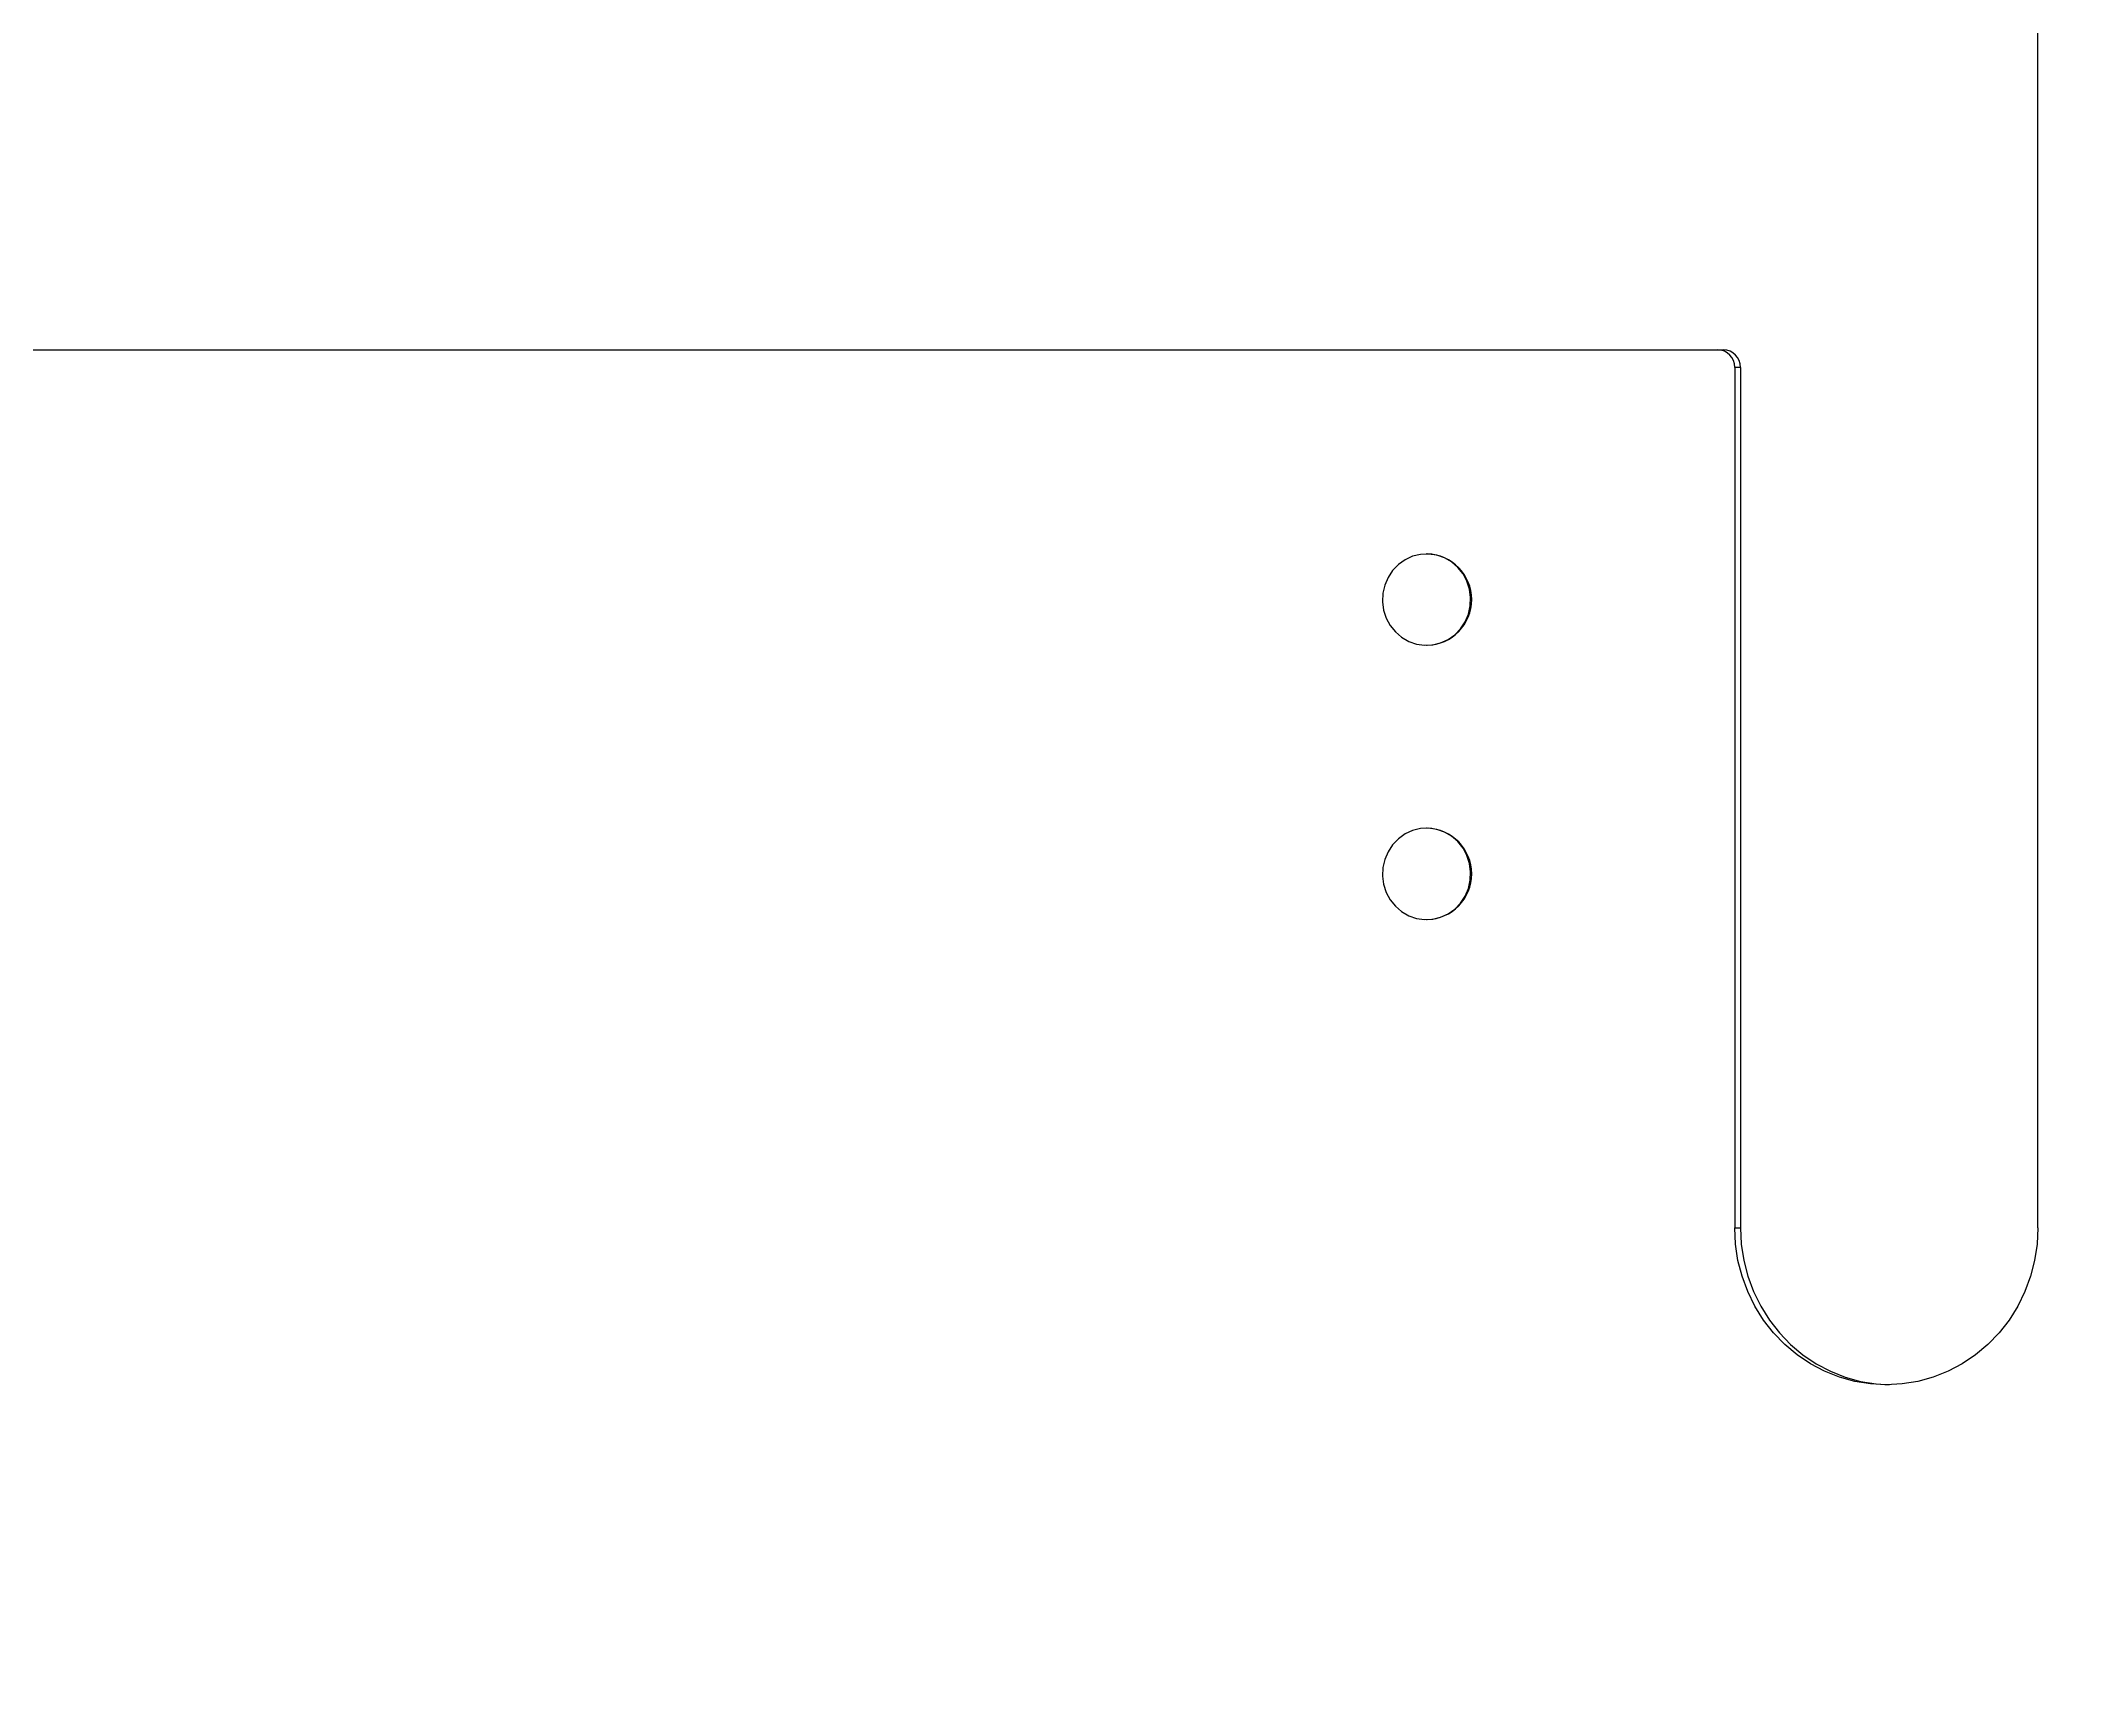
# Model space of a CAD drawing. Header units: millimetres. Extents: x 11758 to 17968, y 3782 to 8272.
# Drawn here: x 13156.8 to 13615.1, y 7104.2 to 7478.1 of the extents above; entities that cross this region are included whole.
import ezdxf

# ---------------------------------------------------------------- set-up
doc = ezdxf.new("R2010")
doc.units = ezdxf.units.MM
doc.header["$LTSCALE"] = 0.1
doc.styles.add('SEACAD_Arial', font='arial.ttf', dxfattribs={"width": 0.8})
doc.dimstyles.new('ISO-25', dxfattribs={"dimtxt": 1.6, "dimasz": 2, "dimexe": 0.5, "dimexo": 1.5, "dimtad": 1, "dimdec": 0, "dimtxsty": 'SEACAD_Arial', "dimcen": 2, "dimadec": 0, "dimazin": 0, "dimtfac": 1, "dimtdec": 0, "dimtmove": 0, "dimatfit": 3, "dimfxl": 1, "dimarcsym": 0})

# ---------------------------------------------------------------- blocks, each defined once
blk = doc.blocks.new('*D38')
at = {"color": 0, "lineweight": -2, "transparency": 16777216}
for p, q in [((12232.97, 7134.25), (12232.97, 7834.64)), ((14228.9, 7734.25), (14228.9, 7834.64)), ((12272.97, 7824.64), (14188.9, 7824.64))]:
    blk.add_line(p, q, dxfattribs=at)
at = {"color": 0, "transparency": 16777216}
for points in [[(12272.97, 7831.31), (12272.97, 7817.98), (12232.97, 7824.64)], [(14188.9, 7831.31), (14188.9, 7817.98), (14228.9, 7824.64)]]:
    blk.add_solid(points, dxfattribs=at)
at = {"layer": 'Defpoints', "color": 0, "transparency": 16777216}
for p in [(14228.9, 7824.64), (14228.9, 7704.25), (12232.97, 7104.25)]:
    blk.add_point(p, dxfattribs=at)
at = {"color": 0, "transparency": 16777216, "insert": (13230.94, 7853.48), "char_height": 32, "attachment_point": 5, "style": 'SEACAD_Arial'}
blk.add_mtext('1996', dxfattribs=at)

msp = doc.modelspace()

# ---------------------------------------------------------------- linework, layer by layer
for p, q in [((13608.45, 7209.75), (13608.45, 7704.25)), ((12924.57, 7408.25), (13536.01, 7408.25)), ((13536.01, 7408.25), (13537.3, 7408.25)), ((13539.87, 7404.25), (13539.87, 7209.75)), ((13541.16, 7404.25), (13539.87, 7404.25)), ((13541.16, 7404.25), (13541.16, 7209.75)), ((13470.33, 7362.07), (13470.21, 7362.07)), ((13470.21, 7341.42), (13470.33, 7341.42)), ((13470.33, 7300.07), (13470.21, 7300.07)), ((13470.21, 7279.42), (13470.33, 7279.42)), ((13539.87, 7209.75), (13541.16, 7209.75))]:
    msp.add_line(p, q)
at = {"flags": 128}
for points in [[(13463.16, 7344.45), (13464.57, 7343.23), (13466.18, 7342.3), (13467.92, 7341.7), (13469.75, 7341.44), (13471.59, 7341.52), (13473.38, 7341.96), (13475.06, 7342.73), (13476.58, 7343.81), (13477.88, 7345.15), (13478.92, 7346.73), (13479.66, 7348.47), (13480.09, 7350.32), (13480.17, 7352.23), (13479.92, 7354.11), (13479.33, 7355.92), (13478.44, 7357.58), (13477.26, 7359.05), (13475.84, 7360.27), (13474.24, 7361.19), (13472.49, 7361.8), (13470.67, 7362.06), (13468.83, 7361.98), (13467.04, 7361.54), (13465.35, 7360.77), (13463.84, 7359.69), (13462.53, 7358.35), (13461.49, 7356.77), (13460.75, 7355.03), (13460.33, 7353.18), (13460.24, 7351.27), (13460.5, 7349.39), (13461.08, 7347.58), (13461.98, 7345.91), (13463.16, 7344.45)], [(13463.16, 7282.45), (13464.57, 7281.23), (13466.18, 7280.3), (13467.92, 7279.7), (13469.75, 7279.44), (13471.59, 7279.52), (13473.38, 7279.96), (13475.06, 7280.73), (13476.58, 7281.81), (13477.88, 7283.15), (13478.92, 7284.73), (13479.66, 7286.47), (13480.09, 7288.32), (13480.17, 7290.23), (13479.92, 7292.11), (13479.33, 7293.92), (13478.44, 7295.58), (13477.26, 7297.05), (13475.84, 7298.27), (13474.24, 7299.19), (13472.49, 7299.8), (13470.67, 7300.06), (13468.83, 7299.98), (13467.04, 7299.54), (13465.35, 7298.77), (13463.84, 7297.69), (13462.53, 7296.35), (13461.49, 7294.77), (13460.75, 7293.03), (13460.33, 7291.18), (13460.24, 7289.27), (13460.5, 7287.39), (13461.08, 7285.58), (13461.98, 7283.91), (13463.16, 7282.45)], [(13574.16, 7174.25), (13570.57, 7174.44), (13567.03, 7175.03), (13563.56, 7175.99), (13560.21, 7177.32), (13557.01, 7179.01), (13554, 7181.03), (13551.21, 7183.37), (13548.68, 7186), (13546.42, 7188.88), (13544.46, 7192), (13542.83, 7195.31), (13541.55, 7198.78), (13540.62, 7202.37), (13540.06, 7206.04), (13539.87, 7209.75)], [(13541.16, 7209.75), (13541.35, 7206.04), (13541.91, 7202.37), (13542.84, 7198.78), (13544.13, 7195.31), (13545.76, 7192), (13547.71, 7188.88), (13549.97, 7186), (13552.51, 7183.37), (13555.3, 7181.03), (13558.31, 7179.01), (13561.51, 7177.32), (13564.86, 7175.99), (13568.32, 7175.03), (13571.87, 7174.44), (13574.81, 7174.26)], [(13608.45, 7209.75), (13608.26, 7206.04), (13607.7, 7202.37), (13606.77, 7198.78), (13605.48, 7195.31), (13603.86, 7192), (13601.9, 7188.88), (13599.64, 7186), (13597.1, 7183.37), (13594.31, 7181.03), (13591.3, 7179.01), (13588.11, 7177.32), (13584.76, 7175.99), (13581.29, 7175.03), (13577.74, 7174.44), (13574.16, 7174.25)]]:
    msp.add_lwpolyline(points, dxfattribs=at)
for centre, radius, start, end in [((13535.94, 7404.32), 3.93, 359.0242, 88.9898), ((13537.23, 7404.32), 3.93, 359.0242, 88.9898), ((13470.07, 7351.75), 10.33, 271.4586, 88.5414), ((13470.07, 7289.75), 10.33, 271.4586, 88.5414)]:
    msp.add_arc(centre, radius, start, end)

# ---------------------------------------------------------------- dimensions: what is measured, and where the dimension line sits
dim = msp.add_linear_dim(base=(14228.9, 7824.64), p1=(12232.97, 7104.25), p2=(14228.9, 7704.25), dimstyle='ISO-25')
dim.commit()
dim.dimension.update_dxf_attribs({"geometry": '*D38', "text_midpoint": (13230.94, 7824.64), "dimtype": 160})

doc.saveas('drawing.dxf')
